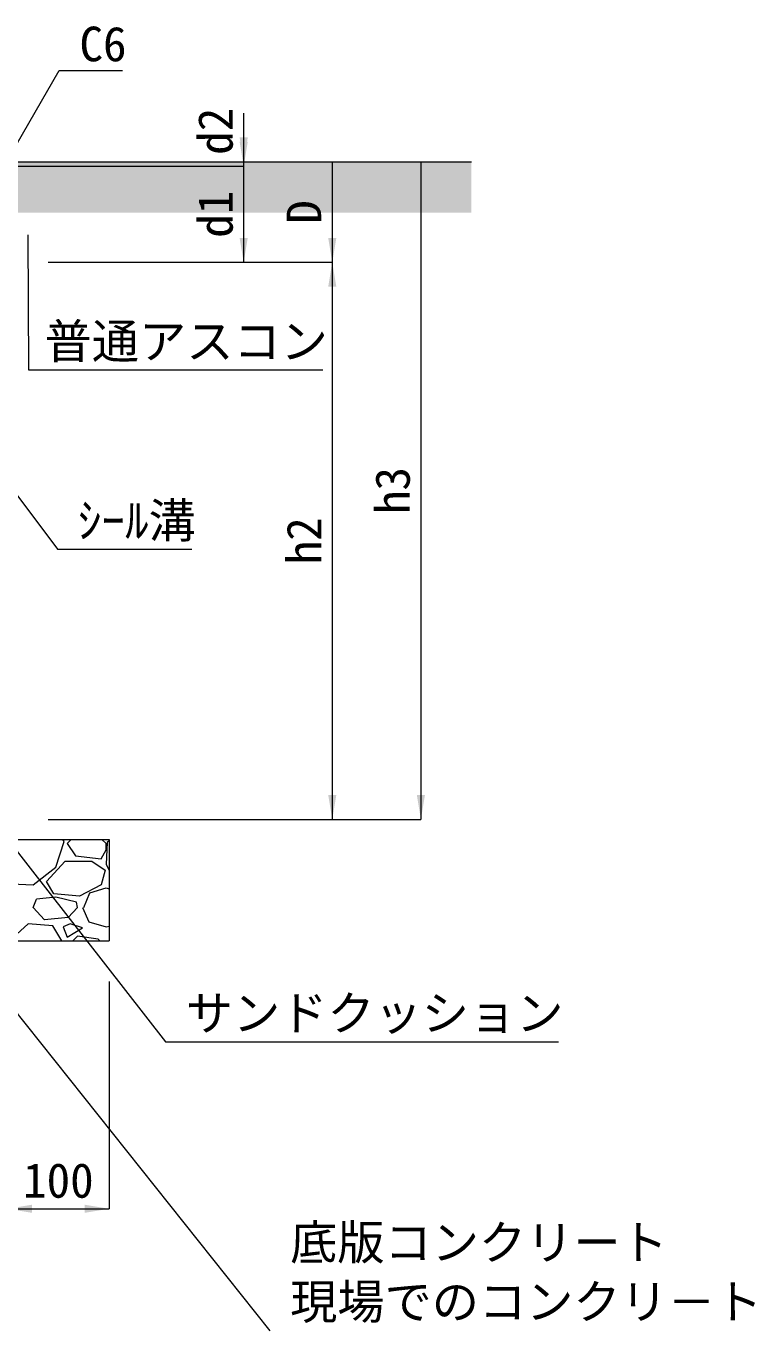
# Model space of a CAD drawing. Units: millimetres, scale not verified. Extents: x 63886 to 97934, y 3628 to 26930.
# Drawn here: x 93082 to 93794, y 20200 to 21488 of the extents above; entities that cross this region are included whole.
import ezdxf
from ezdxf.enums import TextEntityAlignment as Align

# ---------------------------------------------------------------- set-up
doc = ezdxf.new("R2010")
doc.units = ezdxf.units.MM
doc.header["$LTSCALE"] = 30
for name, color, linetype, lineweight in [('ハッチング_基礎', 150, 'Continuous', 5), ('寸法線', 7, 'Continuous', 9), ('引出線', 4, 'Continuous', 9), ('舗装・基礎', 3, 'Continuous', 13)]:
    doc.layers.add(name, color=color, linetype=linetype, lineweight=lineweight)
doc.layers.add('ハッチング_舗装', color=7, linetype='Continuous')
doc.styles.add('ＭＳ ゴシック', font='')
doc.styles.get('ＭＳ ゴシック').set_extended_font_data('MS Gothic')

# ---------------------------------------------------------------- blocks, each defined once
blk = doc.blocks.new('filled_arrow')
at = {"color": 0, "linetype": 'Continuous', "lineweight": -2}
blk.add_solid([(7.5, 1.25), (0, 0), (7.5, -1.25)], dxfattribs=at)

msp = doc.modelspace()

# ---------------------------------------------------------------- hatches: boundary and pattern name
at = {"layer": 'ハッチング_舗装'}
msp.add_hatch(color=256, dxfattribs=at).paths.add_polyline_path([(93522.22, 21303.82), (93522.22, 21353.94), (93064.22, 21353.94), (93058.22, 21353.82), (93064.22, 21347.94), (93064.22, 21324.64), (93067.42, 21324.64), (93067.42, 21303.82)])

# ---------------------------------------------------------------- linework, layer by layer
at = {"layer": 'ハッチング_基礎', "lineweight": 9}
for p, q in [((93111.76, 20657.38), (93119.89, 20682.78)), ((93119.89, 20682.78), (93118.75, 20684.64)), ((93126.84, 20684.64), (93122.94, 20680.75)), ((93122.94, 20680.75), (93131.07, 20668.55)), ((93161.55, 20680.75), (93157.09, 20684.64)), ((93162.56, 20681.76), (93161.55, 20660.43)), ((93161.55, 20674.65), (93161.55, 20680.75)), ((93164.22, 20683.28), (93162.56, 20681.76)), ((93131.07, 20668.55), (93156.47, 20665.51)), ((93156.47, 20665.51), (93161.55, 20674.65)), ((93089.41, 20640.11), (93111.76, 20657.38)), ((93102.62, 20643.15), (93120.91, 20663.47)), ((93120.91, 20663.47), (93147.32, 20663.47)), ((93147.32, 20663.47), (93160.53, 20654.33)), ((93160.53, 20654.33), (93156.47, 20640.11)), ((93161.55, 20660.43), (93164.22, 20654.07)), ((93068.08, 20641.12), (93089.41, 20640.11)), ((93109.73, 20630.96), (93102.62, 20643.15)), ((93156.47, 20640.11), (93135.13, 20628.93)), ((93089.41, 20617.75), (93092.46, 20625.88)), ((93111.76, 20627.91), (93092.46, 20625.88)), ((93135.13, 20628.93), (93109.73, 20630.96)), ((93132.08, 20622.83), (93111.76, 20627.91)), ((93139.2, 20617.75), (93145.29, 20631.98)), ((93145.29, 20631.98), (93161.55, 20637.06)), ((93161.55, 20637.06), (93164.22, 20636.05)), ((93100.59, 20605.56), (93089.41, 20617.75)), ((93133.1, 20617.75), (93123.96, 20607.59)), ((93133.1, 20617.75), (93132.08, 20622.83)), ((93138.18, 20617.75), (93144.28, 20603.53)), ((93084.33, 20601.5), (93065.87, 20584.64)), ((93108.72, 20599.47), (93084.33, 20601.5)), ((93123.96, 20607.59), (93100.59, 20605.56)), ((93125.99, 20601.5), (93118.88, 20598.45)), ((93138.18, 20597.43), (93125.99, 20601.5)), ((93144.28, 20603.53), (93161.55, 20598.45)), ((93117.77, 20584.64), (93108.72, 20599.47)), ((93118.88, 20598.45), (93122.94, 20588.29)), ((93122.94, 20588.29), (93138.18, 20597.43)), ((93133.1, 20589.31), (93128.44, 20584.64)), ((93153.42, 20586.26), (93133.1, 20589.31)), ((93161.55, 20598.45), (93164.22, 20599.24)), ((93155.27, 20584.64), (93153.42, 20586.26))]:
    msp.add_line(p, q, dxfattribs=at)
at = {"layer": '寸法線', "lineweight": 13}
for p, q in [((93297.24, 21301.64), (93297.24, 21401.94)), ((93297.24, 21254.64), (93297.24, 21397.64)), ((92889.22, 21349.64), (93297.24, 21349.64)), ((92889.22, 21349.64), (93297.24, 21349.64)), ((93104.22, 21353.94), (93472.24, 21353.94)), ((93104.23, 21353.94), (93297.24, 21353.94)), ((93104.23, 21353.94), (93384.74, 21353.94)), ((93384.74, 21353.94), (93384.74, 21254.64)), ((93472.24, 21353.94), (93472.24, 20704.64)), ((93104.22, 21254.64), (93384.74, 21254.64)), ((93104.22, 21254.64), (93297.24, 21254.64)), ((93104.22, 21254.64), (93384.74, 21254.64)), ((93384.74, 21254.64), (93384.74, 20704.64)), ((93104.22, 20704.64), (93472.24, 20704.64)), ((93104.22, 20704.64), (93384.74, 20704.64)), ((93164.22, 20544.64), (93164.22, 20320.14)), ((93064.22, 20320.14), (93164.22, 20320.14))]:
    msp.add_line(p, q, dxfattribs=at)
at = {"layer": '引出線', "color": 1, "lineweight": 13}
msp.add_line((92879.56, 20755.86), (93323.11, 20199.56), dxfattribs=at)
at = {"layer": '引出線', "lineweight": 13}
for points in [[(93061.22, 21350.88), (93115.05, 21444.11), (93177.45, 21444.11)], [(93084.12, 21281.92), (93084.63, 21148.59), (93375.47, 21148.59)], [(93037.22, 21072.3), (93113.42, 20971.57), (93246.17, 20971.57)], [(93064.22, 20684.64), (93220.05, 20485.03), (93608.28, 20485.03)]]:
    msp.add_lwpolyline(points, dxfattribs=at)
at = {"layer": '舗装・基礎'}
for p, q in [((93064.22, 21353.94), (93522.22, 21353.94)), ((92534.22, 20684.64), (93164.22, 20684.64)), ((93164.22, 20684.64), (93164.22, 20584.64)), ((92534.22, 20584.64), (93164.22, 20584.64))]:
    msp.add_line(p, q, dxfattribs=at)

# ---------------------------------------------------------------- block references
at = {"layer": '寸法線', "lineweight": 13, "xscale": 3.2, "yscale": 3.2}
for p, rotation in [((93297.24, 21353.94), 90), ((93297.24, 21349.64), 90), ((93297.24, 21349.64), 270), ((93384.74, 21353.94), 270), ((93472.24, 21353.94), 270), ((93297.24, 21254.64), 90), ((93384.74, 21254.64), 90), ((93384.74, 21254.64), 270), ((93384.74, 20704.64), 90), ((93472.24, 20704.64), 90), ((93164.22, 20320.14), 180)]:
    msp.add_blockref('filled_arrow', p, dxfattribs=dict(at, rotation=rotation))
msp.add_blockref('filled_arrow', (93064.22, 20320.14), dxfattribs=at)
at = {"layer": '引出線', "lineweight": 13, "xscale": 0.128, "yscale": 0.128, "rotation": 270.2}
msp.add_blockref('filled_arrow', (93084.12, 21281.92), dxfattribs=at)

# ---------------------------------------------------------------- texts
at = {"layer": '寸法線', "style": 'ＭＳ ゴシック'}
for s, p in [('d2', (93269.24, 21384.04)), ('d1', (93269.24, 21302.14)), ('D', (93356.74, 21304.29)), ('h3', (93444.24, 21029.29)), ('h2', (93356.74, 20979.64))]:
    msp.add_text(s, height=34.18, rotation=90, dxfattribs=at).set_placement(p, align=Align.MIDDLE_CENTER)
msp.add_text('100', height=34.18, dxfattribs=at).set_placement((93114.22, 20348.14), align=Align.MIDDLE_CENTER)
at = {"layer": '引出線', "style": 'ＭＳ ゴシック'}
for s, p in [('C6', (93135.05, 21487.31)), ('普通アスコン', (93100.63, 21193.8)), ('ｼｰﾙ溝', (93133.42, 21016.78)), ('サンドクッション', (93240.05, 20530.42))]:
    msp.add_text(s, height=34.18, dxfattribs=at).set_placement(p, align=Align.TOP_LEFT)
at = {"layer": '引出線', "color": 1, "style": 'ＭＳ ゴシック'}
for s, p in [('底版コンクリート', (93343.11, 20259.61)), ('現場でのコンクリ－ト打設不要', (93343.11, 20201.11))]:
    msp.add_text(s, height=34.18, dxfattribs=at).set_placement(p, align=Align.BOTTOM_LEFT)

doc.saveas('drawing.dxf')
